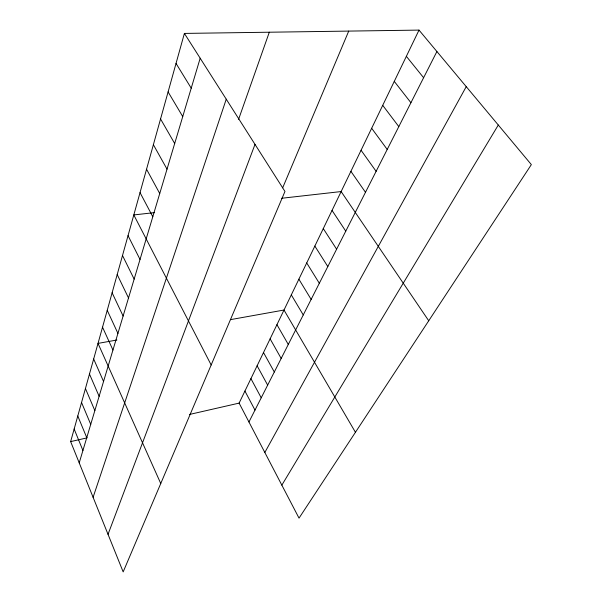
<?xml version="1.0" encoding="UTF-8"?>
<svg xmlns="http://www.w3.org/2000/svg" width="602" height="602" viewBox="0 0 602 602"><rect width="100%" height="100%" fill="white"/><g stroke="black" fill="none" stroke-linecap="round" stroke-linejoin="round"><path stroke-width="0.9" d="M184.393 33.419L284.964 191.451L123.169 571.9L70.645 441.612L184.393 33.419L419.007 30.1L531.355 164.609L299.028 518.134L239.114 403.114L419.007 30.1M79.216 462.878L200.18 58.228M93.099 497.305L226.247 99.187M238.58 119.369L269.305 32.215M108.029 534.335L255.007 144.382M282.684 187.809L348.724 31.093M248.95 421.994L436.901 51.524M264.827 452.478L466.234 86.65M281.841 485.144L498.298 125.028M70.645 441.612L87.109 437.85M189.592 414.432L239.114 403.114M116.871 340.017L98.013 343.396L160.757 483.526M230.393 319.654L284.001 310.038L355.443 432.296M154.639 212.589L133.81 214.937L211.174 364.978M281.698 198.261L341.138 191.556L428.737 320.768M406.358 56.325L423.612 77.718M394.272 81.383L410.933 102.716M382.721 105.342L398.81 126.608M371.66 128.279L387.221 149.454M361.057 150.252L376.122 171.337M350.898 171.329L365.482 192.301M332.041 210.422L345.766 231.16M323.282 228.587L336.616 249.198M314.846 246.075L327.812 266.558M306.719 262.939L319.323 283.279M176.032 63.428L191.225 88.178M298.878 279.193L311.144 299.405M291.308 294.89L303.257 314.951M168.093 91.903L182.737 116.577M160.553 118.963L174.685 143.524M276.935 324.681L288.29 344.457M270.11 338.836L281.179 358.468M153.382 144.706L167.025 169.139M263.503 352.531L274.309 372.013M257.114 365.783L267.657 385.122M146.549 169.23L159.733 193.52M250.921 378.62L261.223 397.802M140.033 192.61L152.795 216.75M244.931 391.059L254.992 410.09M128.038 235.653L140.025 259.454M122.507 255.504L134.148 279.125M117.202 274.535L128.512 297.967M112.115 292.79L123.109 316.042M107.231 310.331L117.924 333.38M102.528 327.179L112.943 350.04M93.664 359.003L103.552 381.465M89.472 374.038L99.119 396.297M85.439 388.523L94.845 410.587M81.541 402.505L90.729 424.365M77.786 415.997L86.756 437.654M74.151 429.023L82.918 450.484"/></g></svg>
